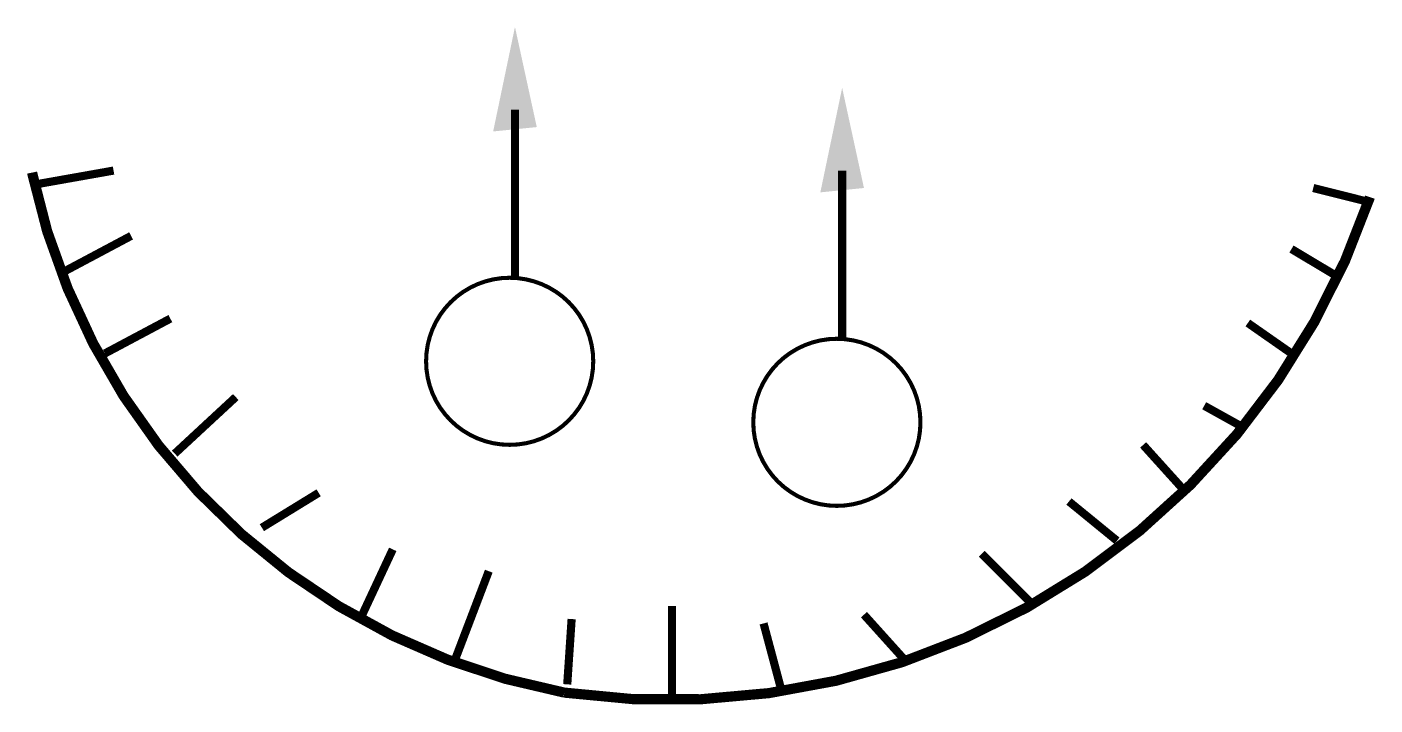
# Model space of a CAD drawing. Extents: x -0.1 to 13.2, y -0.1 to 6.6.
import ezdxf

# ---------------------------------------------------------------- set-up
doc = ezdxf.new("R2010")
doc.units = 0
doc.header["$MEASUREMENT"] = 0
doc.layers.get('0').update_dxf_attribs({"linetype": 'CONTINUOUS'})

msp = doc.modelspace()

# ---------------------------------------------------------------- linework, layer by layer
at = {"const_width": 0.08}
for points in [[(4.729, 4.094), (4.729, 5.761)], [(0.064, 5.034), (0.791, 5.163)], [(7.939, 3.496), (7.939, 5.163)], [(13.074, 4.863), (12.561, 4.992)], [(0.321, 4.18), (0.963, 4.522)], [(12.775, 4.137), (12.347, 4.393)], [(0.706, 3.368), (1.348, 3.71)], [(12.347, 3.368), (11.919, 3.667)], [(1.391, 2.385), (1.99, 2.94)], [(11.876, 2.641), (11.491, 2.855)], [(11.277, 2.043), (10.892, 2.47)], [(2.246, 1.658), (2.803, 2)], [(10.635, 1.53), (10.164, 1.915)], [(3.231, 0.804), (3.53, 1.445)], [(9.822, 0.889), (9.308, 1.402)], [(4.13, 0.333), (4.472, 1.231)], [(6.269, -0.008), (6.269, 0.889)], [(5.242, 0.12), (5.285, 0.761)], [(8.538, 0.376), (8.153, 0.804)], [(7.339, 0.077), (7.168, 0.718)]]:
    msp.add_lwpolyline(points, dxfattribs=at)
at = {"const_width": 0.1}
msp.add_lwpolyline([(-0.009, 5.143, 0.303457), (5.213, 0.039, 0.360863), (13.117, 4.902, 1.707717)], format="xyb", dxfattribs=at)
at = {"const_width": 0.04}
for points in [[(3.857, 3.291, 1), (5.497, 3.291, 1)], [(7.067, 2.692, 1), (8.707, 2.692, 1)]]:
    msp.add_lwpolyline(points, format="xyb", close=True, dxfattribs=at)
for points in [[(4.729, 6.573), (4.515, 5.547), (4.943, 5.59)], [(7.939, 5.975), (7.725, 4.949), (8.153, 4.992)]]:
    msp.add_solid(points)

doc.saveas('drawing.dxf')
